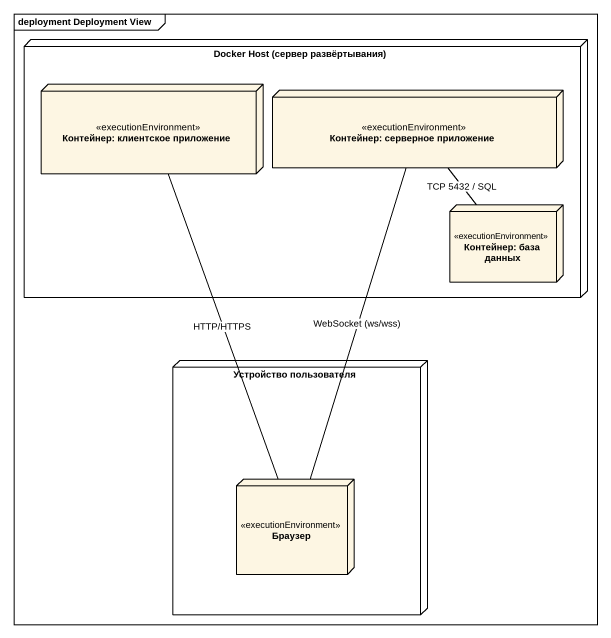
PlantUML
@startuml
mainframe deployment Deployment View
node "Docker Host (сервер развёртывания)" as Docker_Host_сервер {
  node "Контейнер: клиентское приложение" as Контейнер_клиентское <<executionEnvironment>>
  node "Контейнер: серверное приложение" as Контейнер_серверное <<executionEnvironment>>
  node "Контейнер: база данных" as Контейнер_база_данных <<executionEnvironment>>
}
node "Устройство пользователя" as Устройство_пользователя {
  node Браузер <<executionEnvironment>>
}
Контейнер_клиентское -- Браузер : HTTP/HTTPS
Контейнер_серверное -- Браузер : WebSocket (ws/wss)
Контейнер_база_данных -up- Контейнер_серверное : TCP 5432 / SQL
@enduml
